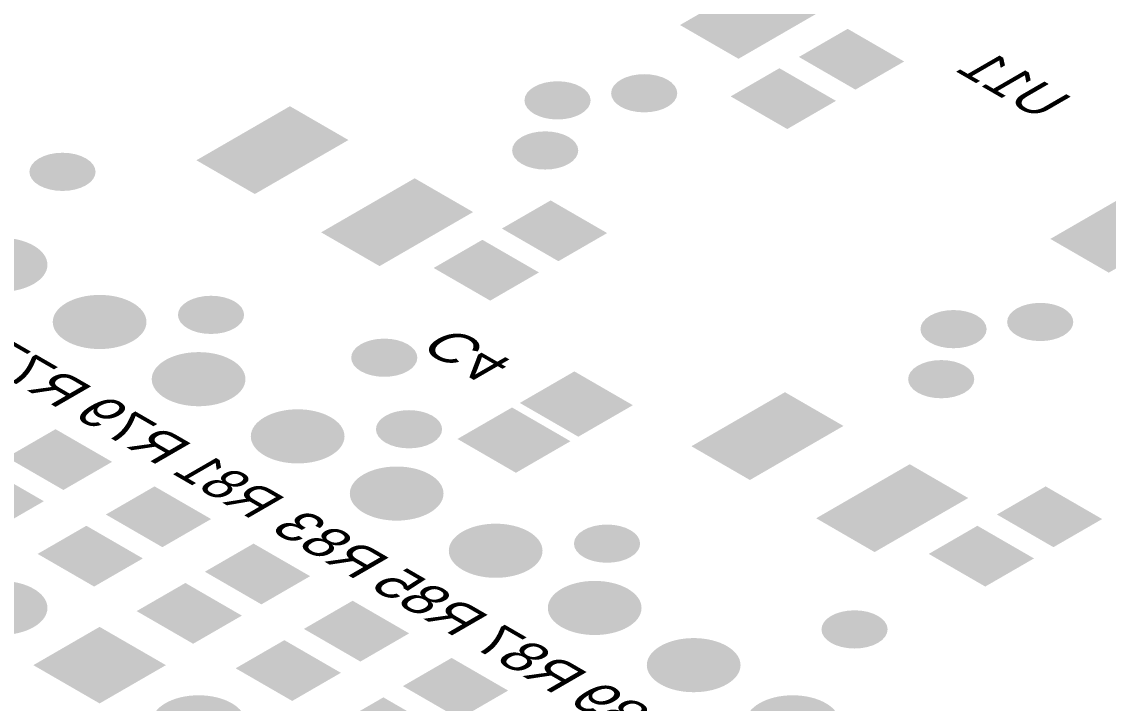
# Model space of a CAD drawing. Header units: millimetres. Extents: x -6 to 177, y -65 to 42.
# Drawn here: x 111.78 to 131.49, y -25.05 to -12.69 of the extents above; entities that cross this region are included whole.
import ezdxf

# ---------------------------------------------------------------- set-up
doc = ezdxf.new("R2010")
doc.units = ezdxf.units.MM
for name, color, linetype, true_color in [('Bottom Layer- Bottom', 7, 'Continuous', 0xffffff), ('Bottom Overlay- Bot Silk', 7, 'Continuous', 0xffffff), ('Bottom Paste- Bot Paste', 7, 'Continuous', 0xffffff), ('Bottom Solder- Bot Mask', 7, 'Continuous', 0xffffff), ('Multi-Layer', 7, 'Continuous', 0xffffff), ('Pad Holes', 7, 'Continuous', 0xffffff), ('Top Layer- Top', 7, 'Continuous', 0xffffff), ('Top Paste- Top Paste', 7, 'Continuous', 0xffffff), ('Top Solder- Top Mask', 7, 'Continuous', 0xffffff), ('Via Holes', 7, 'Continuous', 0xffffff)]:
    doc.layers.add(name, color=color, linetype=linetype, true_color=true_color)
doc.styles.add('Arial', font='')
doc.styles.get('Arial').set_extended_font_data('Arial')

# ---------------------------------------------------------------- blocks, each defined once
blk = doc.blocks.new('RES_0805_2012_B_261')
at = {"layer": 'Bottom Layer- Bottom', "linetype": 'Continuous', "lineweight": 18}
for points in [[(116.13, -23.212), (115.175, -22.661), (115.988, -22.191), (116.943, -22.742)], [(114.892, -23.926), (113.938, -23.375), (114.751, -22.906), (115.706, -23.457)]]:
    blk.add_hatch(color=7, dxfattribs=at).paths.add_polyline_path(points, flags=0)
at = {"layer": 'Bottom Paste- Bot Paste', "linetype": 'Continuous', "lineweight": 18}
for points in [[(116.13, -23.212), (115.175, -22.661), (115.988, -22.191), (116.943, -22.742)], [(114.892, -23.926), (113.938, -23.375), (114.751, -22.906), (115.706, -23.457)]]:
    blk.add_hatch(color=7, dxfattribs=at).paths.add_polyline_path(points, flags=0)
at = {"layer": 'Bottom Solder- Bot Mask', "linetype": 'Continuous', "lineweight": 18}
for points in [[(116.13, -23.253), (115.105, -22.661), (115.988, -22.151), (117.014, -22.742)], [(114.892, -23.967), (113.867, -23.375), (114.751, -22.865), (115.776, -23.457)]]:
    blk.add_hatch(color=7, dxfattribs=at).paths.add_polyline_path(points, flags=0)
blk = doc.blocks.new('CAP_0805_2012_B_260')
at = {"layer": 'Bottom Layer- Bottom', "linetype": 'Continuous', "lineweight": 18}
for points in [[(121.879, -20.173), (120.889, -19.601), (121.808, -19.07), (122.798, -19.642)], [(120.747, -20.826), (119.757, -20.254), (120.677, -19.723), (121.667, -20.295)]]:
    blk.add_hatch(color=7, dxfattribs=at).paths.add_polyline_path(points, flags=0)
at = {"layer": 'Bottom Paste- Bot Paste', "linetype": 'Continuous', "lineweight": 18}
for points in [[(121.879, -20.173), (120.889, -19.601), (121.808, -19.07), (122.798, -19.642)], [(120.747, -20.826), (119.757, -20.254), (120.677, -19.723), (121.667, -20.295)]]:
    blk.add_hatch(color=7, dxfattribs=at).paths.add_polyline_path(points, flags=0)
at = {"layer": 'Bottom Solder- Bot Mask', "linetype": 'Continuous', "lineweight": 18}
for points in [[(121.879, -20.213), (120.818, -19.601), (121.808, -19.029), (122.869, -19.642)], [(120.747, -20.867), (119.687, -20.254), (120.677, -19.683), (121.737, -20.295)]]:
    blk.add_hatch(color=7, dxfattribs=at).paths.add_polyline_path(points, flags=0)
blk = doc.blocks.new('LED3528_233')
at = {"layer": 'Top Layer- Top', "linetype": 'Continuous', "lineweight": 18}
for points in [[(117.638, -14.834), (116.011, -15.773), (115.022, -15.201), (116.648, -14.262)], [(117.284, -16.508), (118.911, -15.569), (119.901, -16.14), (118.274, -17.079)]]:
    blk.add_hatch(color=7, dxfattribs=at).paths.add_polyline_path(points, flags=0)
at = {"layer": 'Top Paste- Top Paste', "linetype": 'Continuous', "lineweight": 18}
for points in [[(117.638, -14.834), (116.011, -15.773), (115.022, -15.201), (116.648, -14.262)], [(117.284, -16.508), (118.911, -15.569), (119.901, -16.14), (118.274, -17.079)]]:
    blk.add_hatch(color=7, dxfattribs=at).paths.add_polyline_path(points, flags=0)
at = {"layer": 'Top Solder- Top Mask', "linetype": 'Continuous', "lineweight": 18}
for points in [[(117.709, -14.834), (116.011, -15.813), (114.951, -15.201), (116.648, -14.221)], [(117.214, -16.508), (118.911, -15.528), (119.971, -16.14), (118.274, -17.12)]]:
    blk.add_hatch(color=7, dxfattribs=at).paths.add_polyline_path(points, flags=0)
blk = doc.blocks.new('RES_0805_2012_232')
at = {"layer": 'Top Layer- Top', "linetype": 'Continuous', "lineweight": 18}
for points in [[(130.357, -21.154), (131.311, -21.706), (130.498, -22.175), (129.544, -21.624)], [(129.119, -21.869), (130.074, -22.42), (129.261, -22.889), (128.306, -22.338)]]:
    blk.add_hatch(color=7, dxfattribs=at).paths.add_polyline_path(points, flags=0)
at = {"layer": 'Top Paste- Top Paste', "linetype": 'Continuous', "lineweight": 18}
for points in [[(130.357, -21.154), (131.311, -21.706), (130.498, -22.175), (129.544, -21.624)], [(129.119, -21.869), (130.074, -22.42), (129.261, -22.889), (128.306, -22.338)]]:
    blk.add_hatch(color=7, dxfattribs=at).paths.add_polyline_path(points, flags=0)
at = {"layer": 'Top Solder- Top Mask', "linetype": 'Continuous', "lineweight": 18}
for points in [[(130.357, -21.114), (131.382, -21.706), (130.498, -22.216), (129.473, -21.624)], [(129.119, -21.828), (130.145, -22.42), (129.261, -22.93), (128.236, -22.338)]]:
    blk.add_hatch(color=7, dxfattribs=at).paths.add_polyline_path(points, flags=0)
blk = doc.blocks.new('LED3528_223')
at = {"layer": 'Top Layer- Top', "linetype": 'Continuous', "lineweight": 18}
for points in [[(124.149, -11.075), (122.522, -12.014), (121.532, -11.442), (123.159, -10.503)], [(123.795, -12.749), (125.421, -11.81), (126.411, -12.381), (124.785, -13.32)]]:
    blk.add_hatch(color=7, dxfattribs=at).paths.add_polyline_path(points, flags=0)
at = {"layer": 'Top Paste- Top Paste', "linetype": 'Continuous', "lineweight": 18}
for points in [[(124.149, -11.075), (122.522, -12.014), (121.532, -11.442), (123.159, -10.503)], [(123.795, -12.749), (125.421, -11.81), (126.411, -12.381), (124.785, -13.32)]]:
    blk.add_hatch(color=7, dxfattribs=at).paths.add_polyline_path(points, flags=0)
at = {"layer": 'Top Solder- Top Mask', "linetype": 'Continuous', "lineweight": 18}
for points in [[(124.219, -11.075), (122.522, -12.055), (121.461, -11.442), (123.159, -10.462)], [(123.724, -12.749), (125.421, -11.769), (126.482, -12.381), (124.785, -13.361)]]:
    blk.add_hatch(color=7, dxfattribs=at).paths.add_polyline_path(points, flags=0)
blk = doc.blocks.new('RES_0805_2012_B_110')
at = {"layer": 'Bottom Layer- Bottom', "linetype": 'Continuous', "lineweight": 18}
for points in [[(114.334, -22.175), (113.379, -21.624), (114.192, -21.154), (115.147, -21.706)], [(113.096, -22.889), (112.142, -22.338), (112.955, -21.869), (113.91, -22.42)]]:
    blk.add_hatch(color=7, dxfattribs=at).paths.add_polyline_path(points, flags=0)
at = {"layer": 'Bottom Paste- Bot Paste', "linetype": 'Continuous', "lineweight": 18}
for points in [[(114.334, -22.175), (113.379, -21.624), (114.192, -21.154), (115.147, -21.706)], [(113.096, -22.889), (112.142, -22.338), (112.955, -21.869), (113.91, -22.42)]]:
    blk.add_hatch(color=7, dxfattribs=at).paths.add_polyline_path(points, flags=0)
at = {"layer": 'Bottom Solder- Bot Mask', "linetype": 'Continuous', "lineweight": 18}
for points in [[(114.334, -22.216), (113.309, -21.624), (114.192, -21.114), (115.218, -21.706)], [(113.096, -22.93), (112.071, -22.338), (112.955, -21.828), (113.98, -22.42)]]:
    blk.add_hatch(color=7, dxfattribs=at).paths.add_polyline_path(points, flags=0)
blk = doc.blocks.new('RES_0805_2012_B_109')
at = {"layer": 'Bottom Layer- Bottom', "linetype": 'Continuous', "lineweight": 18}
for points in [[(117.926, -24.249), (116.971, -23.698), (117.785, -23.228), (118.739, -23.779)], [(116.689, -24.963), (115.734, -24.412), (116.547, -23.943), (117.502, -24.494)]]:
    blk.add_hatch(color=7, dxfattribs=at).paths.add_polyline_path(points, flags=0)
at = {"layer": 'Bottom Paste- Bot Paste', "linetype": 'Continuous', "lineweight": 18}
for points in [[(117.926, -24.249), (116.971, -23.698), (117.785, -23.228), (118.739, -23.779)], [(116.689, -24.963), (115.734, -24.412), (116.547, -23.943), (117.502, -24.494)]]:
    blk.add_hatch(color=7, dxfattribs=at).paths.add_polyline_path(points, flags=0)
at = {"layer": 'Bottom Solder- Bot Mask', "linetype": 'Continuous', "lineweight": 18}
for points in [[(117.926, -24.29), (116.901, -23.698), (117.785, -23.187), (118.81, -23.779)], [(116.689, -25.004), (115.663, -24.412), (116.547, -23.902), (117.572, -24.494)]]:
    blk.add_hatch(color=7, dxfattribs=at).paths.add_polyline_path(points, flags=0)
blk = doc.blocks.new('RES_0805_2012_B_106')
at = {"layer": 'Bottom Layer- Bottom', "linetype": 'Continuous', "lineweight": 18}
for points in [[(112.538, -21.138), (111.583, -20.587), (112.396, -20.117), (113.351, -20.669)], [(111.3, -21.853), (110.346, -21.301), (111.159, -20.832), (112.114, -21.383)]]:
    blk.add_hatch(color=7, dxfattribs=at).paths.add_polyline_path(points, flags=0)
at = {"layer": 'Bottom Paste- Bot Paste', "linetype": 'Continuous', "lineweight": 18}
for points in [[(112.538, -21.138), (111.583, -20.587), (112.396, -20.117), (113.351, -20.669)], [(111.3, -21.853), (110.346, -21.301), (111.159, -20.832), (112.114, -21.383)]]:
    blk.add_hatch(color=7, dxfattribs=at).paths.add_polyline_path(points, flags=0)
at = {"layer": 'Bottom Solder- Bot Mask', "linetype": 'Continuous', "lineweight": 18}
for points in [[(112.538, -21.179), (111.513, -20.587), (112.396, -20.077), (113.422, -20.669)], [(111.3, -21.893), (110.275, -21.301), (111.159, -20.791), (112.184, -21.383)]]:
    blk.add_hatch(color=7, dxfattribs=at).paths.add_polyline_path(points, flags=0)
blk = doc.blocks.new('RES_0805_2012_B_105')
at = {"layer": 'Bottom Layer- Bottom', "linetype": 'Continuous', "lineweight": 18}
for points in [[(119.722, -25.286), (118.767, -24.735), (119.581, -24.265), (120.535, -24.816)], [(118.485, -26), (117.53, -25.449), (118.343, -24.98), (119.298, -25.531)]]:
    blk.add_hatch(color=7, dxfattribs=at).paths.add_polyline_path(points, flags=0)
at = {"layer": 'Bottom Paste- Bot Paste', "linetype": 'Continuous', "lineweight": 18}
for points in [[(119.722, -25.286), (118.767, -24.735), (119.581, -24.265), (120.535, -24.816)], [(118.485, -26), (117.53, -25.449), (118.343, -24.98), (119.298, -25.531)]]:
    blk.add_hatch(color=7, dxfattribs=at).paths.add_polyline_path(points, flags=0)
at = {"layer": 'Bottom Solder- Bot Mask', "linetype": 'Continuous', "lineweight": 18}
for points in [[(119.722, -25.327), (118.697, -24.735), (119.581, -24.224), (120.606, -24.816)], [(118.485, -26.041), (117.459, -25.449), (118.343, -24.939), (119.368, -25.531)]]:
    blk.add_hatch(color=7, dxfattribs=at).paths.add_polyline_path(points, flags=0)
blk = doc.blocks.new('RES_0805_2012_61')
at = {"layer": 'Top Layer- Top', "linetype": 'Continuous', "lineweight": 18}
for points in [[(121.377, -15.97), (122.331, -16.521), (121.518, -16.99), (120.563, -16.439)], [(120.139, -16.684), (121.094, -17.235), (120.281, -17.705), (119.326, -17.154)]]:
    blk.add_hatch(color=7, dxfattribs=at).paths.add_polyline_path(points, flags=0)
at = {"layer": 'Top Paste- Top Paste', "linetype": 'Continuous', "lineweight": 18}
for points in [[(121.377, -15.97), (122.331, -16.521), (121.518, -16.99), (120.563, -16.439)], [(120.139, -16.684), (121.094, -17.235), (120.281, -17.705), (119.326, -17.154)]]:
    blk.add_hatch(color=7, dxfattribs=at).paths.add_polyline_path(points, flags=0)
at = {"layer": 'Top Solder- Top Mask', "linetype": 'Continuous', "lineweight": 18}
for points in [[(121.377, -15.929), (122.402, -16.521), (121.518, -17.031), (120.493, -16.439)], [(120.139, -16.643), (121.165, -17.235), (120.281, -17.746), (119.255, -17.154)]]:
    blk.add_hatch(color=7, dxfattribs=at).paths.add_polyline_path(points, flags=0)
blk = doc.blocks.new('LED3528_60')
at = {"layer": 'Top Layer- Top', "linetype": 'Continuous', "lineweight": 18}
for points in [[(126.618, -20.018), (124.992, -20.957), (124.002, -20.386), (125.628, -19.447)], [(126.265, -21.692), (127.891, -20.753), (128.881, -21.325), (127.254, -22.264)]]:
    blk.add_hatch(color=7, dxfattribs=at).paths.add_polyline_path(points, flags=0)
at = {"layer": 'Top Paste- Top Paste', "linetype": 'Continuous', "lineweight": 18}
for points in [[(126.618, -20.018), (124.992, -20.957), (124.002, -20.386), (125.628, -19.447)], [(126.265, -21.692), (127.891, -20.753), (128.881, -21.325), (127.254, -22.264)]]:
    blk.add_hatch(color=7, dxfattribs=at).paths.add_polyline_path(points, flags=0)
at = {"layer": 'Top Solder- Top Mask', "linetype": 'Continuous', "lineweight": 18}
for points in [[(126.689, -20.018), (124.992, -20.998), (123.931, -20.386), (125.628, -19.406)], [(126.194, -21.692), (127.891, -20.712), (128.952, -21.325), (127.254, -22.305)]]:
    blk.add_hatch(color=7, dxfattribs=at).paths.add_polyline_path(points, flags=0)
blk = doc.blocks.new('RES_0805_2012_45')
at = {"layer": 'Top Layer- Top', "linetype": 'Continuous', "lineweight": 18}
for points in [[(126.765, -12.859), (127.719, -13.41), (126.906, -13.879), (125.952, -13.328)], [(125.527, -13.573), (126.482, -14.124), (125.669, -14.594), (124.714, -14.043)]]:
    blk.add_hatch(color=7, dxfattribs=at).paths.add_polyline_path(points, flags=0)
at = {"layer": 'Top Paste- Top Paste', "linetype": 'Continuous', "lineweight": 18}
for points in [[(126.765, -12.859), (127.719, -13.41), (126.906, -13.879), (125.952, -13.328)], [(125.527, -13.573), (126.482, -14.124), (125.669, -14.594), (124.714, -14.043)]]:
    blk.add_hatch(color=7, dxfattribs=at).paths.add_polyline_path(points, flags=0)
at = {"layer": 'Top Solder- Top Mask', "linetype": 'Continuous', "lineweight": 18}
for points in [[(126.765, -12.818), (127.79, -13.41), (126.906, -13.92), (125.881, -13.328)], [(125.527, -13.532), (126.553, -14.124), (125.669, -14.635), (124.643, -14.043)]]:
    blk.add_hatch(color=7, dxfattribs=at).paths.add_polyline_path(points, flags=0)
blk = doc.blocks.new('LED3528_44')
at = {"layer": 'Top Layer- Top', "linetype": 'Continuous', "lineweight": 18}
for points in [[(133.129, -16.26), (131.502, -17.198), (130.512, -16.627), (132.139, -15.688)], [(132.775, -17.933), (134.402, -16.994), (135.392, -17.566), (133.765, -18.505)]]:
    blk.add_hatch(color=7, dxfattribs=at).paths.add_polyline_path(points, flags=0)
at = {"layer": 'Top Paste- Top Paste', "linetype": 'Continuous', "lineweight": 18}
for points in [[(133.129, -16.26), (131.502, -17.198), (130.512, -16.627), (132.139, -15.688)], [(132.775, -17.933), (134.402, -16.994), (135.392, -17.566), (133.765, -18.505)]]:
    blk.add_hatch(color=7, dxfattribs=at).paths.add_polyline_path(points, flags=0)
at = {"layer": 'Top Solder- Top Mask', "linetype": 'Continuous', "lineweight": 18}
for points in [[(133.199, -16.26), (131.502, -17.239), (130.442, -16.627), (132.139, -15.647)], [(132.704, -17.933), (134.402, -16.954), (135.462, -17.566), (133.765, -18.546)]]:
    blk.add_hatch(color=7, dxfattribs=at).paths.add_polyline_path(points, flags=0)
blk = doc.blocks.new('DC_10_21')
at = {"layer": 'Bottom Layer- Bottom', "linetype": 'Continuous', "lineweight": 18}
h = blk.add_hatch(color=7, dxfattribs=at)
edge = h.paths.add_edge_path(flags=0)
edge.add_ellipse((111.399, -17.096), major_axis=(-0.8, 0), ratio=0.57735, start_angle=0, end_angle=360)
h = blk.add_hatch(color=7, dxfattribs=at)
edge = h.paths.add_edge_path(flags=0)
edge.add_ellipse((113.195, -18.133), major_axis=(-0.8, 0), ratio=0.57735, start_angle=0, end_angle=360)
h = blk.add_hatch(color=7, dxfattribs=at)
edge = h.paths.add_edge_path(flags=0)
edge.add_ellipse((114.991, -19.17), major_axis=(-0.8, 0), ratio=0.57735, start_angle=0, end_angle=360)
h = blk.add_hatch(color=7, dxfattribs=at)
edge = h.paths.add_edge_path(flags=0)
edge.add_ellipse((116.788, -20.207), major_axis=(-0.8, 0), ratio=0.57735, start_angle=0, end_angle=360)
h = blk.add_hatch(color=7, dxfattribs=at)
edge = h.paths.add_edge_path(flags=0)
edge.add_ellipse((111.399, -23.318), major_axis=(-0.8, 0), ratio=0.57735, start_angle=0, end_angle=360)
at = {"layer": 'Bottom Solder- Bot Mask', "linetype": 'Continuous', "lineweight": 18}
h = blk.add_hatch(color=7, dxfattribs=at)
edge = h.paths.add_edge_path(flags=0)
edge.add_ellipse((111.399, -17.096), major_axis=(-0.85, 0), ratio=0.57735, start_angle=0, end_angle=360)
h = blk.add_hatch(color=7, dxfattribs=at)
edge = h.paths.add_edge_path(flags=0)
edge.add_ellipse((113.195, -18.133), major_axis=(-0.85, 0), ratio=0.57735, start_angle=0, end_angle=360)
h = blk.add_hatch(color=7, dxfattribs=at)
edge = h.paths.add_edge_path(flags=0)
edge.add_ellipse((114.991, -19.17), major_axis=(-0.85, 0), ratio=0.57735, start_angle=0, end_angle=360)
h = blk.add_hatch(color=7, dxfattribs=at)
edge = h.paths.add_edge_path(flags=0)
edge.add_ellipse((116.788, -20.207), major_axis=(-0.85, 0), ratio=0.57735, start_angle=0, end_angle=360)
h = blk.add_hatch(color=7, dxfattribs=at)
edge = h.paths.add_edge_path(flags=0)
edge.add_ellipse((111.399, -23.318), major_axis=(-0.85, 0), ratio=0.57735, start_angle=0, end_angle=360)
at = {"layer": 'Multi-Layer', "linetype": 'Continuous', "lineweight": 18}
h = blk.add_hatch(color=9, dxfattribs=at)
edge = h.paths.add_edge_path(flags=0)
edge.add_ellipse((111.399, -17.096), major_axis=(-0.8, 0), ratio=0.57735, start_angle=0, end_angle=360)
h = blk.add_hatch(color=9, dxfattribs=at)
edge = h.paths.add_edge_path(flags=0)
edge.add_ellipse((113.195, -18.133), major_axis=(-0.8, 0), ratio=0.57735, start_angle=0, end_angle=360)
h = blk.add_hatch(color=9, dxfattribs=at)
edge = h.paths.add_edge_path(flags=0)
edge.add_ellipse((114.991, -19.17), major_axis=(-0.8, 0), ratio=0.57735, start_angle=0, end_angle=360)
h = blk.add_hatch(color=9, dxfattribs=at)
edge = h.paths.add_edge_path(flags=0)
edge.add_ellipse((116.788, -20.207), major_axis=(-0.8, 0), ratio=0.57735, start_angle=0, end_angle=360)
h = blk.add_hatch(color=9, dxfattribs=at)
edge = h.paths.add_edge_path(flags=0)
edge.add_ellipse((111.399, -23.318), major_axis=(-0.8, 0), ratio=0.57735, start_angle=0, end_angle=360)
at = {"layer": 'Pad Holes', "linetype": 'Continuous', "lineweight": 18}
h = blk.add_hatch(color=7, dxfattribs=at)
edge = h.paths.add_edge_path(flags=0)
edge.add_ellipse((111.399, -17.096), major_axis=(-0.4, 0), ratio=0.57735, start_angle=0, end_angle=360)
h = blk.add_hatch(color=7, dxfattribs=at)
edge = h.paths.add_edge_path(flags=0)
edge.add_ellipse((113.195, -18.133), major_axis=(-0.4, 0), ratio=0.57735, start_angle=0, end_angle=360)
h = blk.add_hatch(color=7, dxfattribs=at)
edge = h.paths.add_edge_path(flags=0)
edge.add_ellipse((114.991, -19.17), major_axis=(-0.4, 0), ratio=0.57735, start_angle=0, end_angle=360)
h = blk.add_hatch(color=7, dxfattribs=at)
edge = h.paths.add_edge_path(flags=0)
edge.add_ellipse((116.788, -20.207), major_axis=(-0.4, 0), ratio=0.57735, start_angle=0, end_angle=360)
h = blk.add_hatch(color=7, dxfattribs=at)
edge = h.paths.add_edge_path(flags=0)
edge.add_ellipse((111.399, -23.318), major_axis=(-0.4, 0), ratio=0.57735, start_angle=0, end_angle=360)
at = {"layer": 'Top Layer- Top', "linetype": 'Continuous', "lineweight": 18}
h = blk.add_hatch(color=7, dxfattribs=at)
edge = h.paths.add_edge_path(flags=0)
edge.add_ellipse((111.399, -17.096), major_axis=(-0.8, 0), ratio=0.57735, start_angle=0, end_angle=360)
h = blk.add_hatch(color=7, dxfattribs=at)
edge = h.paths.add_edge_path(flags=0)
edge.add_ellipse((113.195, -18.133), major_axis=(-0.8, 0), ratio=0.57735, start_angle=0, end_angle=360)
h = blk.add_hatch(color=7, dxfattribs=at)
edge = h.paths.add_edge_path(flags=0)
edge.add_ellipse((114.991, -19.17), major_axis=(-0.8, 0), ratio=0.57735, start_angle=0, end_angle=360)
h = blk.add_hatch(color=7, dxfattribs=at)
edge = h.paths.add_edge_path(flags=0)
edge.add_ellipse((116.788, -20.207), major_axis=(-0.8, 0), ratio=0.57735, start_angle=0, end_angle=360)
h = blk.add_hatch(color=7, dxfattribs=at)
edge = h.paths.add_edge_path(flags=0)
edge.add_ellipse((111.399, -23.318), major_axis=(-0.8, 0), ratio=0.57735, start_angle=0, end_angle=360)
at = {"layer": 'Top Solder- Top Mask', "linetype": 'Continuous', "lineweight": 18}
h = blk.add_hatch(color=7, dxfattribs=at)
edge = h.paths.add_edge_path(flags=0)
edge.add_ellipse((111.399, -17.096), major_axis=(-0.85, 0), ratio=0.57735, start_angle=0, end_angle=360)
h = blk.add_hatch(color=7, dxfattribs=at)
edge = h.paths.add_edge_path(flags=0)
edge.add_ellipse((113.195, -18.133), major_axis=(-0.85, 0), ratio=0.57735, start_angle=0, end_angle=360)
h = blk.add_hatch(color=7, dxfattribs=at)
edge = h.paths.add_edge_path(flags=0)
edge.add_ellipse((114.991, -19.17), major_axis=(-0.85, 0), ratio=0.57735, start_angle=0, end_angle=360)
h = blk.add_hatch(color=7, dxfattribs=at)
edge = h.paths.add_edge_path(flags=0)
edge.add_ellipse((116.788, -20.207), major_axis=(-0.85, 0), ratio=0.57735, start_angle=0, end_angle=360)
h = blk.add_hatch(color=7, dxfattribs=at)
edge = h.paths.add_edge_path(flags=0)
edge.add_ellipse((111.399, -23.318), major_axis=(-0.85, 0), ratio=0.57735, start_angle=0, end_angle=360)
blk = doc.blocks.new('DC_10_20')
at = {"layer": 'Bottom Layer- Bottom', "linetype": 'Continuous', "lineweight": 18}
h = blk.add_hatch(color=7, dxfattribs=at)
edge = h.paths.add_edge_path(flags=0)
edge.add_ellipse((118.584, -21.244), major_axis=(-0.8, 0), ratio=0.57735, start_angle=0, end_angle=360)
h = blk.add_hatch(color=7, dxfattribs=at)
edge = h.paths.add_edge_path(flags=0)
edge.add_ellipse((120.38, -22.281), major_axis=(-0.8, 0), ratio=0.57735, start_angle=0, end_angle=360)
h = blk.add_hatch(color=7, dxfattribs=at)
edge = h.paths.add_edge_path(flags=0)
edge.add_ellipse((122.176, -23.318), major_axis=(-0.8, 0), ratio=0.57735, start_angle=0, end_angle=360)
blk.add_hatch(color=7, dxfattribs=at).paths.add_polyline_path([(113.195, -23.702), (114.327, -24.355), (113.195, -25.008), (112.064, -24.355)], flags=0)
h = blk.add_hatch(color=7, dxfattribs=at)
edge = h.paths.add_edge_path(flags=0)
edge.add_ellipse((123.972, -24.355), major_axis=(-0.8, 0), ratio=0.57735, start_angle=0, end_angle=360)
h = blk.add_hatch(color=7, dxfattribs=at)
edge = h.paths.add_edge_path(flags=0)
edge.add_ellipse((114.991, -25.392), major_axis=(-0.8, 0), ratio=0.57735, start_angle=0, end_angle=360)
h = blk.add_hatch(color=7, dxfattribs=at)
edge = h.paths.add_edge_path(flags=0)
edge.add_ellipse((125.768, -25.392), major_axis=(-0.8, 0), ratio=0.57735, start_angle=0, end_angle=360)
at = {"layer": 'Bottom Solder- Bot Mask', "linetype": 'Continuous', "lineweight": 18}
h = blk.add_hatch(color=7, dxfattribs=at)
edge = h.paths.add_edge_path(flags=0)
edge.add_ellipse((118.584, -21.244), major_axis=(-0.85, 0), ratio=0.57735, start_angle=0, end_angle=360)
h = blk.add_hatch(color=7, dxfattribs=at)
edge = h.paths.add_edge_path(flags=0)
edge.add_ellipse((120.38, -22.281), major_axis=(-0.85, 0), ratio=0.57735, start_angle=0, end_angle=360)
h = blk.add_hatch(color=7, dxfattribs=at)
edge = h.paths.add_edge_path(flags=0)
edge.add_ellipse((122.176, -23.318), major_axis=(-0.85, 0), ratio=0.57735, start_angle=0, end_angle=360)
blk.add_hatch(color=7, dxfattribs=at).paths.add_polyline_path([(113.195, -23.661), (114.398, -24.355), (113.195, -25.049), (111.993, -24.355)], flags=0)
h = blk.add_hatch(color=7, dxfattribs=at)
edge = h.paths.add_edge_path(flags=0)
edge.add_ellipse((123.972, -24.355), major_axis=(-0.85, 0), ratio=0.57735, start_angle=0, end_angle=360)
h = blk.add_hatch(color=7, dxfattribs=at)
edge = h.paths.add_edge_path(flags=0)
edge.add_ellipse((114.991, -25.392), major_axis=(-0.85, 0), ratio=0.57735, start_angle=0, end_angle=360)
h = blk.add_hatch(color=7, dxfattribs=at)
edge = h.paths.add_edge_path(flags=0)
edge.add_ellipse((125.768, -25.392), major_axis=(-0.85, 0), ratio=0.57735, start_angle=0, end_angle=360)
at = {"layer": 'Multi-Layer', "linetype": 'Continuous', "lineweight": 18}
h = blk.add_hatch(color=9, dxfattribs=at)
edge = h.paths.add_edge_path(flags=0)
edge.add_ellipse((118.584, -21.244), major_axis=(-0.8, 0), ratio=0.57735, start_angle=0, end_angle=360)
h = blk.add_hatch(color=9, dxfattribs=at)
edge = h.paths.add_edge_path(flags=0)
edge.add_ellipse((120.38, -22.281), major_axis=(-0.8, 0), ratio=0.57735, start_angle=0, end_angle=360)
h = blk.add_hatch(color=9, dxfattribs=at)
edge = h.paths.add_edge_path(flags=0)
edge.add_ellipse((122.176, -23.318), major_axis=(-0.8, 0), ratio=0.57735, start_angle=0, end_angle=360)
blk.add_hatch(color=9, dxfattribs=at).paths.add_polyline_path([(113.195, -23.702), (114.327, -24.355), (113.195, -25.008), (112.064, -24.355)], flags=0)
h = blk.add_hatch(color=9, dxfattribs=at)
edge = h.paths.add_edge_path(flags=0)
edge.add_ellipse((123.972, -24.355), major_axis=(-0.8, 0), ratio=0.57735, start_angle=0, end_angle=360)
h = blk.add_hatch(color=9, dxfattribs=at)
edge = h.paths.add_edge_path(flags=0)
edge.add_ellipse((114.991, -25.392), major_axis=(-0.8, 0), ratio=0.57735, start_angle=0, end_angle=360)
h = blk.add_hatch(color=9, dxfattribs=at)
edge = h.paths.add_edge_path(flags=0)
edge.add_ellipse((125.768, -25.392), major_axis=(-0.8, 0), ratio=0.57735, start_angle=0, end_angle=360)
at = {"layer": 'Pad Holes', "linetype": 'Continuous', "lineweight": 18}
h = blk.add_hatch(color=7, dxfattribs=at)
edge = h.paths.add_edge_path(flags=0)
edge.add_ellipse((118.584, -21.244), major_axis=(-0.4, 0), ratio=0.57735, start_angle=0, end_angle=360)
h = blk.add_hatch(color=7, dxfattribs=at)
edge = h.paths.add_edge_path(flags=0)
edge.add_ellipse((120.38, -22.281), major_axis=(-0.4, 0), ratio=0.57735, start_angle=0, end_angle=360)
h = blk.add_hatch(color=7, dxfattribs=at)
edge = h.paths.add_edge_path(flags=0)
edge.add_ellipse((122.176, -23.318), major_axis=(-0.4, 0), ratio=0.57735, start_angle=0, end_angle=360)
h = blk.add_hatch(color=7, dxfattribs=at)
edge = h.paths.add_edge_path(flags=0)
edge.add_ellipse((113.195, -24.355), major_axis=(-0.4, 0), ratio=0.57735, start_angle=0, end_angle=360)
h = blk.add_hatch(color=7, dxfattribs=at)
edge = h.paths.add_edge_path(flags=0)
edge.add_ellipse((123.972, -24.355), major_axis=(-0.4, 0), ratio=0.57735, start_angle=0, end_angle=360)
at = {"layer": 'Top Layer- Top', "linetype": 'Continuous', "lineweight": 18}
h = blk.add_hatch(color=7, dxfattribs=at)
edge = h.paths.add_edge_path(flags=0)
edge.add_ellipse((118.584, -21.244), major_axis=(-0.8, 0), ratio=0.57735, start_angle=0, end_angle=360)
h = blk.add_hatch(color=7, dxfattribs=at)
edge = h.paths.add_edge_path(flags=0)
edge.add_ellipse((120.38, -22.281), major_axis=(-0.8, 0), ratio=0.57735, start_angle=0, end_angle=360)
h = blk.add_hatch(color=7, dxfattribs=at)
edge = h.paths.add_edge_path(flags=0)
edge.add_ellipse((122.176, -23.318), major_axis=(-0.8, 0), ratio=0.57735, start_angle=0, end_angle=360)
blk.add_hatch(color=7, dxfattribs=at).paths.add_polyline_path([(113.195, -23.702), (114.327, -24.355), (113.195, -25.008), (112.064, -24.355)], flags=0)
h = blk.add_hatch(color=7, dxfattribs=at)
edge = h.paths.add_edge_path(flags=0)
edge.add_ellipse((123.972, -24.355), major_axis=(-0.8, 0), ratio=0.57735, start_angle=0, end_angle=360)
h = blk.add_hatch(color=7, dxfattribs=at)
edge = h.paths.add_edge_path(flags=0)
edge.add_ellipse((114.991, -25.392), major_axis=(-0.8, 0), ratio=0.57735, start_angle=0, end_angle=360)
h = blk.add_hatch(color=7, dxfattribs=at)
edge = h.paths.add_edge_path(flags=0)
edge.add_ellipse((125.768, -25.392), major_axis=(-0.8, 0), ratio=0.57735, start_angle=0, end_angle=360)
at = {"layer": 'Top Solder- Top Mask', "linetype": 'Continuous', "lineweight": 18}
h = blk.add_hatch(color=7, dxfattribs=at)
edge = h.paths.add_edge_path(flags=0)
edge.add_ellipse((118.584, -21.244), major_axis=(-0.85, 0), ratio=0.57735, start_angle=0, end_angle=360)
h = blk.add_hatch(color=7, dxfattribs=at)
edge = h.paths.add_edge_path(flags=0)
edge.add_ellipse((120.38, -22.281), major_axis=(-0.85, 0), ratio=0.57735, start_angle=0, end_angle=360)
h = blk.add_hatch(color=7, dxfattribs=at)
edge = h.paths.add_edge_path(flags=0)
edge.add_ellipse((122.176, -23.318), major_axis=(-0.85, 0), ratio=0.57735, start_angle=0, end_angle=360)
blk.add_hatch(color=7, dxfattribs=at).paths.add_polyline_path([(113.195, -23.661), (114.398, -24.355), (113.195, -25.049), (111.993, -24.355)], flags=0)
h = blk.add_hatch(color=7, dxfattribs=at)
edge = h.paths.add_edge_path(flags=0)
edge.add_ellipse((123.972, -24.355), major_axis=(-0.85, 0), ratio=0.57735, start_angle=0, end_angle=360)
h = blk.add_hatch(color=7, dxfattribs=at)
edge = h.paths.add_edge_path(flags=0)
edge.add_ellipse((114.991, -25.392), major_axis=(-0.85, 0), ratio=0.57735, start_angle=0, end_angle=360)
h = blk.add_hatch(color=7, dxfattribs=at)
edge = h.paths.add_edge_path(flags=0)
edge.add_ellipse((125.768, -25.392), major_axis=(-0.85, 0), ratio=0.57735, start_angle=0, end_angle=360)

msp = doc.modelspace()

# ---------------------------------------------------------------- hatches: boundary and pattern name
at = {"layer": 'Bottom Layer- Bottom', "linetype": 'Continuous', "lineweight": 18}
h = msp.add_hatch(color=7, dxfattribs=at)
edge = h.paths.add_edge_path(flags=0)
edge.add_ellipse((123.074, -13.986), major_axis=(-0.55, 0), ratio=0.57735, start_angle=0, end_angle=360)
h = msp.add_hatch(color=7, dxfattribs=at)
edge = h.paths.add_edge_path(flags=0)
edge.add_ellipse((121.502, -14.115), major_axis=(-0.55, 0), ratio=0.57735, start_angle=0, end_angle=360)
h = msp.add_hatch(color=7, dxfattribs=at)
edge = h.paths.add_edge_path(flags=0)
edge.add_ellipse((121.278, -15.023), major_axis=(-0.55, 0), ratio=0.57735, start_angle=0, end_angle=360)
h = msp.add_hatch(color=7, dxfattribs=at)
edge = h.paths.add_edge_path(flags=0)
edge.add_ellipse((112.522, -15.411), major_axis=(-0.55, 0), ratio=0.57735, start_angle=0, end_angle=360)
h = msp.add_hatch(color=7, dxfattribs=at)
edge = h.paths.add_edge_path(flags=0)
edge.add_ellipse((115.216, -18.004), major_axis=(-0.55, 0), ratio=0.57735, start_angle=0, end_angle=360)
h = msp.add_hatch(color=7, dxfattribs=at)
edge = h.paths.add_edge_path(flags=0)
edge.add_ellipse((130.258, -18.133), major_axis=(-0.55, 0), ratio=0.57735, start_angle=0, end_angle=360)
h = msp.add_hatch(color=7, dxfattribs=at)
edge = h.paths.add_edge_path(flags=0)
edge.add_ellipse((128.686, -18.263), major_axis=(-0.55, 0), ratio=0.57735, start_angle=0, end_angle=360)
h = msp.add_hatch(color=7, dxfattribs=at)
edge = h.paths.add_edge_path(flags=0)
edge.add_ellipse((118.359, -18.781), major_axis=(-0.55, 0), ratio=0.57735, start_angle=0, end_angle=360)
h = msp.add_hatch(color=7, dxfattribs=at)
edge = h.paths.add_edge_path(flags=0)
edge.add_ellipse((128.462, -19.17), major_axis=(-0.55, 0), ratio=0.57735, start_angle=0, end_angle=360)
h = msp.add_hatch(color=7, dxfattribs=at)
edge = h.paths.add_edge_path(flags=0)
edge.add_ellipse((118.808, -20.078), major_axis=(-0.55, 0), ratio=0.57735, start_angle=0, end_angle=360)
h = msp.add_hatch(color=7, dxfattribs=at)
edge = h.paths.add_edge_path(flags=0)
edge.add_ellipse((122.4, -22.152), major_axis=(-0.55, 0), ratio=0.57735, start_angle=0, end_angle=360)
h = msp.add_hatch(color=7, dxfattribs=at)
edge = h.paths.add_edge_path(flags=0)
edge.add_ellipse((126.89, -23.707), major_axis=(-0.55, 0), ratio=0.57735, start_angle=0, end_angle=360)
at = {"layer": 'Bottom Solder- Bot Mask', "linetype": 'Continuous', "lineweight": 18}
h = msp.add_hatch(color=7, dxfattribs=at)
edge = h.paths.add_edge_path(flags=0)
edge.add_ellipse((121.502, -14.115), major_axis=(-0.6, 0), ratio=0.57735, start_angle=0, end_angle=360)
h = msp.add_hatch(color=7, dxfattribs=at)
edge = h.paths.add_edge_path(flags=0)
edge.add_ellipse((123.074, -13.986), major_axis=(-0.6, 0), ratio=0.57735, start_angle=0, end_angle=360)
h = msp.add_hatch(color=7, dxfattribs=at)
edge = h.paths.add_edge_path(flags=0)
edge.add_ellipse((121.278, -15.023), major_axis=(-0.6, 0), ratio=0.57735, start_angle=0, end_angle=360)
h = msp.add_hatch(color=7, dxfattribs=at)
edge = h.paths.add_edge_path(flags=0)
edge.add_ellipse((112.522, -15.411), major_axis=(-0.6, 0), ratio=0.57735, start_angle=0, end_angle=360)
h = msp.add_hatch(color=7, dxfattribs=at)
edge = h.paths.add_edge_path(flags=0)
edge.add_ellipse((115.216, -18.004), major_axis=(-0.6, 0), ratio=0.57735, start_angle=0, end_angle=360)
h = msp.add_hatch(color=7, dxfattribs=at)
edge = h.paths.add_edge_path(flags=0)
edge.add_ellipse((128.686, -18.263), major_axis=(-0.6, 0), ratio=0.57735, start_angle=0, end_angle=360)
h = msp.add_hatch(color=7, dxfattribs=at)
edge = h.paths.add_edge_path(flags=0)
edge.add_ellipse((130.258, -18.133), major_axis=(-0.6, 0), ratio=0.57735, start_angle=0, end_angle=360)
h = msp.add_hatch(color=7, dxfattribs=at)
edge = h.paths.add_edge_path(flags=0)
edge.add_ellipse((118.359, -18.781), major_axis=(-0.6, 0), ratio=0.57735, start_angle=0, end_angle=360)
h = msp.add_hatch(color=7, dxfattribs=at)
edge = h.paths.add_edge_path(flags=0)
edge.add_ellipse((128.462, -19.17), major_axis=(-0.6, 0), ratio=0.57735, start_angle=0, end_angle=360)
h = msp.add_hatch(color=7, dxfattribs=at)
edge = h.paths.add_edge_path(flags=0)
edge.add_ellipse((118.808, -20.078), major_axis=(-0.6, 0), ratio=0.57735, start_angle=0, end_angle=360)
h = msp.add_hatch(color=7, dxfattribs=at)
edge = h.paths.add_edge_path(flags=0)
edge.add_ellipse((122.4, -22.152), major_axis=(-0.6, 0), ratio=0.57735, start_angle=0, end_angle=360)
h = msp.add_hatch(color=7, dxfattribs=at)
edge = h.paths.add_edge_path(flags=0)
edge.add_ellipse((126.89, -23.707), major_axis=(-0.6, 0), ratio=0.57735, start_angle=0, end_angle=360)
at = {"layer": 'Top Layer- Top', "linetype": 'Continuous', "lineweight": 18}
h = msp.add_hatch(color=7, dxfattribs=at)
edge = h.paths.add_edge_path(flags=0)
edge.add_ellipse((123.074, -13.986), major_axis=(-0.55, 0), ratio=0.57735, start_angle=0, end_angle=360)
h = msp.add_hatch(color=7, dxfattribs=at)
edge = h.paths.add_edge_path(flags=0)
edge.add_ellipse((121.502, -14.115), major_axis=(-0.55, 0), ratio=0.57735, start_angle=0, end_angle=360)
h = msp.add_hatch(color=7, dxfattribs=at)
edge = h.paths.add_edge_path(flags=0)
edge.add_ellipse((121.278, -15.023), major_axis=(-0.55, 0), ratio=0.57735, start_angle=0, end_angle=360)
h = msp.add_hatch(color=7, dxfattribs=at)
edge = h.paths.add_edge_path(flags=0)
edge.add_ellipse((112.522, -15.411), major_axis=(-0.55, 0), ratio=0.57735, start_angle=0, end_angle=360)
h = msp.add_hatch(color=7, dxfattribs=at)
edge = h.paths.add_edge_path(flags=0)
edge.add_ellipse((115.216, -18.004), major_axis=(-0.55, 0), ratio=0.57735, start_angle=0, end_angle=360)
h = msp.add_hatch(color=7, dxfattribs=at)
edge = h.paths.add_edge_path(flags=0)
edge.add_ellipse((130.258, -18.133), major_axis=(-0.55, 0), ratio=0.57735, start_angle=0, end_angle=360)
h = msp.add_hatch(color=7, dxfattribs=at)
edge = h.paths.add_edge_path(flags=0)
edge.add_ellipse((128.686, -18.263), major_axis=(-0.55, 0), ratio=0.57735, start_angle=0, end_angle=360)
h = msp.add_hatch(color=7, dxfattribs=at)
edge = h.paths.add_edge_path(flags=0)
edge.add_ellipse((118.359, -18.781), major_axis=(-0.55, 0), ratio=0.57735, start_angle=0, end_angle=360)
h = msp.add_hatch(color=7, dxfattribs=at)
edge = h.paths.add_edge_path(flags=0)
edge.add_ellipse((128.462, -19.17), major_axis=(-0.55, 0), ratio=0.57735, start_angle=0, end_angle=360)
h = msp.add_hatch(color=7, dxfattribs=at)
edge = h.paths.add_edge_path(flags=0)
edge.add_ellipse((118.808, -20.078), major_axis=(-0.55, 0), ratio=0.57735, start_angle=0, end_angle=360)
h = msp.add_hatch(color=7, dxfattribs=at)
edge = h.paths.add_edge_path(flags=0)
edge.add_ellipse((122.4, -22.152), major_axis=(-0.55, 0), ratio=0.57735, start_angle=0, end_angle=360)
h = msp.add_hatch(color=7, dxfattribs=at)
edge = h.paths.add_edge_path(flags=0)
edge.add_ellipse((126.89, -23.707), major_axis=(-0.55, 0), ratio=0.57735, start_angle=0, end_angle=360)
at = {"layer": 'Top Solder- Top Mask', "linetype": 'Continuous', "lineweight": 18}
h = msp.add_hatch(color=7, dxfattribs=at)
edge = h.paths.add_edge_path(flags=0)
edge.add_ellipse((121.502, -14.115), major_axis=(-0.6, 0), ratio=0.57735, start_angle=0, end_angle=360)
h = msp.add_hatch(color=7, dxfattribs=at)
edge = h.paths.add_edge_path(flags=0)
edge.add_ellipse((123.074, -13.986), major_axis=(-0.6, 0), ratio=0.57735, start_angle=0, end_angle=360)
h = msp.add_hatch(color=7, dxfattribs=at)
edge = h.paths.add_edge_path(flags=0)
edge.add_ellipse((121.278, -15.023), major_axis=(-0.6, 0), ratio=0.57735, start_angle=0, end_angle=360)
h = msp.add_hatch(color=7, dxfattribs=at)
edge = h.paths.add_edge_path(flags=0)
edge.add_ellipse((112.522, -15.411), major_axis=(-0.6, 0), ratio=0.57735, start_angle=0, end_angle=360)
h = msp.add_hatch(color=7, dxfattribs=at)
edge = h.paths.add_edge_path(flags=0)
edge.add_ellipse((115.216, -18.004), major_axis=(-0.6, 0), ratio=0.57735, start_angle=0, end_angle=360)
h = msp.add_hatch(color=7, dxfattribs=at)
edge = h.paths.add_edge_path(flags=0)
edge.add_ellipse((128.686, -18.263), major_axis=(-0.6, 0), ratio=0.57735, start_angle=0, end_angle=360)
h = msp.add_hatch(color=7, dxfattribs=at)
edge = h.paths.add_edge_path(flags=0)
edge.add_ellipse((130.258, -18.133), major_axis=(-0.6, 0), ratio=0.57735, start_angle=0, end_angle=360)
h = msp.add_hatch(color=7, dxfattribs=at)
edge = h.paths.add_edge_path(flags=0)
edge.add_ellipse((118.359, -18.781), major_axis=(-0.6, 0), ratio=0.57735, start_angle=0, end_angle=360)
h = msp.add_hatch(color=7, dxfattribs=at)
edge = h.paths.add_edge_path(flags=0)
edge.add_ellipse((128.462, -19.17), major_axis=(-0.6, 0), ratio=0.57735, start_angle=0, end_angle=360)
h = msp.add_hatch(color=7, dxfattribs=at)
edge = h.paths.add_edge_path(flags=0)
edge.add_ellipse((118.808, -20.078), major_axis=(-0.6, 0), ratio=0.57735, start_angle=0, end_angle=360)
h = msp.add_hatch(color=7, dxfattribs=at)
edge = h.paths.add_edge_path(flags=0)
edge.add_ellipse((122.4, -22.152), major_axis=(-0.6, 0), ratio=0.57735, start_angle=0, end_angle=360)
h = msp.add_hatch(color=7, dxfattribs=at)
edge = h.paths.add_edge_path(flags=0)
edge.add_ellipse((126.89, -23.707), major_axis=(-0.6, 0), ratio=0.57735, start_angle=0, end_angle=360)
at = {"layer": 'Via Holes', "linetype": 'Continuous', "lineweight": 18}
h = msp.add_hatch(color=7, dxfattribs=at)
edge = h.paths.add_edge_path(flags=0)
edge.add_ellipse((121.502, -14.115), major_axis=(-0.3, 0), ratio=0.57735, start_angle=0, end_angle=360)
h = msp.add_hatch(color=7, dxfattribs=at)
edge = h.paths.add_edge_path(flags=0)
edge.add_ellipse((123.074, -13.986), major_axis=(-0.3, 0), ratio=0.57735, start_angle=0, end_angle=360)
h = msp.add_hatch(color=7, dxfattribs=at)
edge = h.paths.add_edge_path(flags=0)
edge.add_ellipse((121.278, -15.023), major_axis=(-0.3, 0), ratio=0.57735, start_angle=0, end_angle=360)
h = msp.add_hatch(color=7, dxfattribs=at)
edge = h.paths.add_edge_path(flags=0)
edge.add_ellipse((112.522, -15.411), major_axis=(-0.3, 0), ratio=0.57735, start_angle=0, end_angle=360)
h = msp.add_hatch(color=7, dxfattribs=at)
edge = h.paths.add_edge_path(flags=0)
edge.add_ellipse((115.216, -18.004), major_axis=(-0.3, 0), ratio=0.57735, start_angle=0, end_angle=360)
h = msp.add_hatch(color=7, dxfattribs=at)
edge = h.paths.add_edge_path(flags=0)
edge.add_ellipse((128.686, -18.263), major_axis=(-0.3, 0), ratio=0.57735, start_angle=0, end_angle=360)
h = msp.add_hatch(color=7, dxfattribs=at)
edge = h.paths.add_edge_path(flags=0)
edge.add_ellipse((130.258, -18.133), major_axis=(-0.3, 0), ratio=0.57735, start_angle=0, end_angle=360)
h = msp.add_hatch(color=7, dxfattribs=at)
edge = h.paths.add_edge_path(flags=0)
edge.add_ellipse((118.359, -18.781), major_axis=(-0.3, 0), ratio=0.57735, start_angle=0, end_angle=360)
h = msp.add_hatch(color=7, dxfattribs=at)
edge = h.paths.add_edge_path(flags=0)
edge.add_ellipse((128.462, -19.17), major_axis=(-0.3, 0), ratio=0.57735, start_angle=0, end_angle=360)
h = msp.add_hatch(color=7, dxfattribs=at)
edge = h.paths.add_edge_path(flags=0)
edge.add_ellipse((118.808, -20.078), major_axis=(-0.3, 0), ratio=0.57735, start_angle=0, end_angle=360)
h = msp.add_hatch(color=7, dxfattribs=at)
edge = h.paths.add_edge_path(flags=0)
edge.add_ellipse((122.4, -22.152), major_axis=(-0.3, 0), ratio=0.57735, start_angle=0, end_angle=360)
h = msp.add_hatch(color=7, dxfattribs=at)
edge = h.paths.add_edge_path(flags=0)
edge.add_ellipse((126.89, -23.707), major_axis=(-0.3, 0), ratio=0.57735, start_angle=0, end_angle=360)

# ---------------------------------------------------------------- linework, layer by layer
at = {"color": 252, "linetype": 'Continuous', "lineweight": 13}
for points in [[(177.13, -22.25), (65.407, 42.254)], [(177.13, -23.474), (65.407, 41.029)]]:
    msp.add_open_spline(points, degree=1, dxfattribs=at)
at = {"color": 163, "linetype": 'Continuous', "lineweight": 18}
msp.add_open_spline([(65.407, 41.029), (177.13, -23.474)], degree=1, dxfattribs=at)

# ---------------------------------------------------------------- block references
for name in ['DC_10_21', 'LED3528_223', 'RES_0805_2012_45', 'LED3528_233', 'LED3528_44', 'RES_0805_2012_61', 'CAP_0805_2012_B_260', 'LED3528_60', 'RES_0805_2012_B_106', 'DC_10_20', 'RES_0805_2012_B_110', 'RES_0805_2012_232', 'RES_0805_2012_B_261', 'RES_0805_2012_B_109', 'RES_0805_2012_B_105']:
    msp.add_blockref(name, (0, 0), dxfattribs=at)

# ---------------------------------------------------------------- texts
at = {"layer": 'Bottom Overlay- Bot Silk', "color": 44, "linetype": 'Continuous', "lineweight": 13, "extrusion": (0, -0.816497, -0.57735), "char_height": 0.912, "attachment_point": 7, "line_spacing_factor": 1.047437, "style": 'Arial'}
for s, insert, text_direction in [('\\fArial|b0|i0;\\W0.9300;U11', (130.221, -14.463, 0.104), (-0.707107, 0.408248, -0.57735)), ('\\fArial|b0|i0;\\W0.9688;R77', (112.467, -19.714, 0.104), (-0.707107, 0.408248, -0.57735)), ('\\fArial|b0|i0;\\W0.9770;C4', (119.624, -18.221, -0.207), (0.707107, -0.408248, 0.57735)), ('\\fArial|b0|i0;\\W0.9701;R79', (114.263, -20.751, 0.104), (-0.707107, 0.408248, -0.57735)), ('\\fArial|b0|i0;\\W0.8909;R81', (115.952, -21.726, 0.104), (-0.707107, 0.408248, -0.57735)), ('\\fArial|b0|i0;\\W0.9692;R83', (117.855, -22.825, 0.104), (-0.707107, 0.408248, -0.57735)), ('\\fArial|b0|i0;\\W0.9721;R85', (119.651, -23.862, 0.104), (-0.707107, 0.408248, -0.57735)), ('\\fArial|b0|i0;\\W0.9688;R87', (121.447, -24.899, 0.104), (-0.707107, 0.408248, -0.57735)), ('\\fArial|b0|i0;\\W0.9701;R89', (123.243, -25.936, 0.104), (-0.707107, 0.408248, -0.57735))]:
    msp.add_mtext(s, dxfattribs=dict(at, insert=insert, text_direction=text_direction))

doc.saveas('drawing.dxf')
